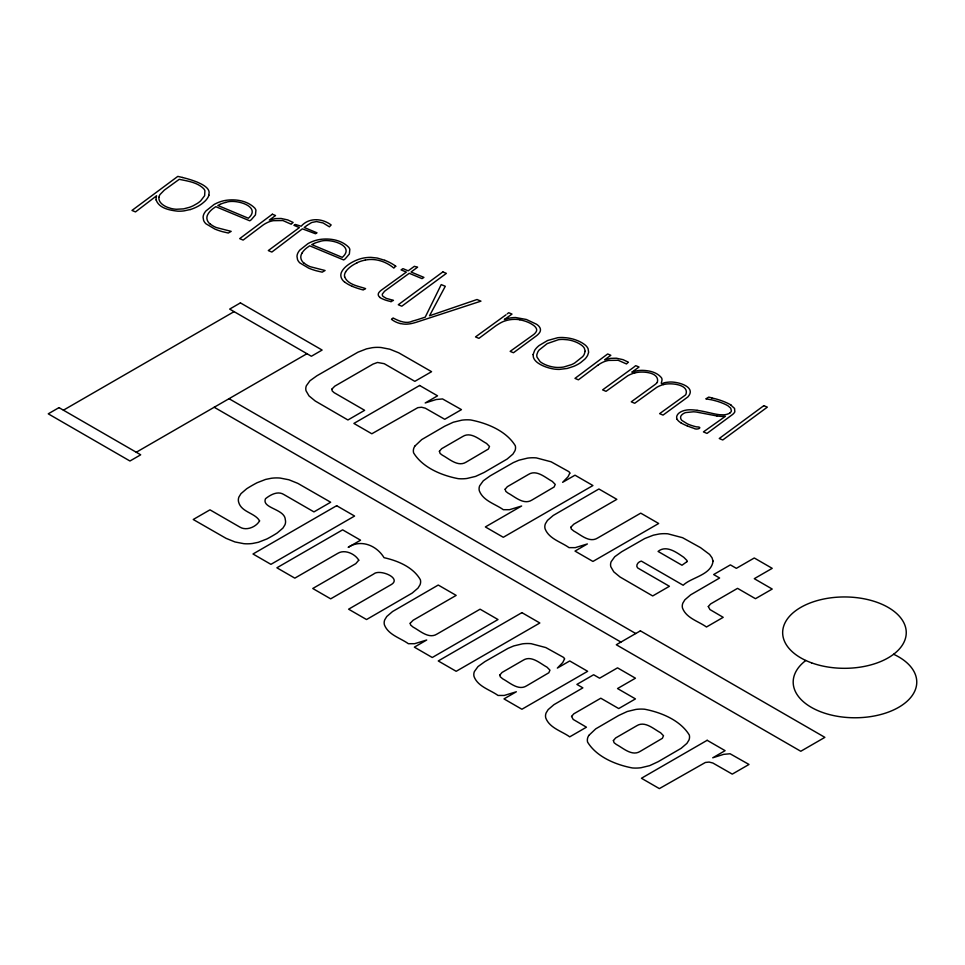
<?xml version="1.0" encoding="UTF-8"?>
<svg xmlns="http://www.w3.org/2000/svg" width="965" height="965" viewBox="0 0 965 965"><rect width="100%" height="100%" fill="white"/><g stroke="black" fill="none" stroke-linecap="round" stroke-linejoin="round"><path stroke-width="1.45" d="M208.838 195.195L209.14 192.3A17.249 9.952 0 0 0 207.005 188.03A28.648 16.538 0 0 0 201.251 184.001L197.68 182.301A77.176 44.559 0 0 0 182.506 177.512M657.322 382.393C660.12 371.983 641.809 370.85 634.765 372.948M633.691 367.255L635.718 365.651L639.023 367.026L632.075 372.044M633.173 367.665L602.594 389.896L606.032 391.332L627.781 375.747A28.154 16.248 0 0 1 634.717 372.888M507.264 313.83L508.7 312.708L512.005 314.095L504.369 319.499L507.18 318.643A19.3 11.134 0 0 1 515.648 317.533L526.395 319.487L536.468 324.216A16.007 9.24 0 0 1 540.014 327.907A13.112 7.575 0 0 1 539.869 332.117A22.714 13.112 0 0 1 536.504 335.76L513.464 352.744L510.147 351.369L533.44 334.71A18.395 10.615 0 0 0 536.323 331.453A9.976 5.754 0 0 0 536.142 328.136A16.2 9.361 0 0 0 532.933 324.928A28.443 16.417 0 0 0 519.785 319.801M306.942 225.436L311.719 222.481L316.544 221.552L323.106 222.963L329.415 226.835L330.307 225.834A27.418 15.826 0 0 1 331.164 224.966C322.286 218.247 309.053 217.258 301.177 226.22L295.29 224.447A25.548 14.752 0 0 1 293.939 225.315L299.379 227.583L268.294 250.574L271.853 252.058L302.383 228.838L315.531 233.759A23.872 13.775 0 0 1 316.99 232.818L304.216 227.487L306.556 225.726M506.022 314.783L475.492 336.93L478.93 338.353L495.793 325.832A96.729 55.849 0 0 1 497.289 324.843L498.567 324.047A34.523 19.927 0 0 1 503.778 321.333L504.864 320.983A19.252 11.122 0 0 1 519.821 319.717M598.336 364.806L578.421 379.824L574.971 378.389L607.66 353.962L610.833 355.289L604.597 359.8L610.785 358.341L616.406 358.22L623.04 359.668L628.42 362.201A30.784 17.78 0 0 0 626.49 363.95L618.179 360.283L608.722 360.415A17.37 10.024 0 0 0 603.788 361.839A31.073 17.937 0 0 0 598.384 364.83M63.413 410.185L234.097 311.635M136.27 452.247L306.954 353.709M220.104 204.387L217.861 205.473L248.367 218.235C262.203 206.257 234.941 198.501 225.714 202.457M314.011 243.53L311.767 244.615L342.273 257.366C356.073 245.387 328.86 237.631 319.62 241.6A24.197 13.968 0 0 0 313.999 243.518M190.189 209.526L184.267 210.84A20.313 11.725 0 0 1 177.644 211.154C169.997 210.31 158.984 208.38 156.161 199.972M663.425 384.625C670.205 382.478 689.83 384.311 685.825 394.589A22.895 13.221 0 0 1 685.029 395.336L659.614 413.659L663.039 415.095L687.309 397.339A48.117 27.78 0 0 0 687.949 396.844C697.249 386.47 676.2 380.922 668.166 382.188A17.949 10.362 0 0 0 664.27 382.755C657.816 385.843 664.439 380.138 660.916 377.11C656.417 372.104 649.228 370.584 642.762 370.367A17.66 10.193 0 0 0 637.286 370.741A37.526 21.664 0 0 0 632.099 372.068M365.265 260.092C375.433 257.957 386.024 261.539 393.853 268.089A28.757 16.598 0 0 1 395.722 266.231M716.886 415.951L696.404 412.043A24.439 14.113 0 0 0 693.425 411.802L685.633 412.574A11.025 6.369 0 0 0 681.978 414.709L681.242 415.541A8.902 5.139 0 0 0 680.602 417.326L680.687 418.255A10.868 6.273 0 0 0 681.893 420.426L687.43 423.888A38.684 22.34 0 0 0 695.017 426.506A26.96 15.561 0 0 0 696.404 426.844C704.088 426.82 697.02 430.752 693.654 428.207A45.705 26.393 0 0 1 691.037 427.362L687.333 425.963M711.784 397.821L708.684 397.122L707.188 398.062A31.338 18.094 0 0 1 705.789 398.859L711.181 399.739A29.999 17.322 0 0 1 712.954 400.125L717.079 401.247A49.565 28.612 0 0 1 723.243 403.467A33.51 19.348 0 0 1 728.068 405.867L730.722 408.195L731.398 410.969A8.034 4.632 0 0 1 730.01 412.863M182.53 177.476L177.813 176.39L131.976 210.442L135.498 211.914L156.583 195.798A41.652 24.041 0 0 0 156.077 199.972M384.854 260.321L377.206 258.029L370.886 257.366A22.955 13.257 0 0 0 359.233 259.151L357.665 259.706A41.748 24.101 0 0 0 346.954 265.701A35.09 20.265 0 0 0 341.948 271.31A20.808 12.014 0 0 0 344.698 282.214M229.031 398.702L635.754 633.523M214.206 407.254L620.929 642.075M730.927 405.131L734.558 408.436L734.835 411.862A16.2 9.348 0 0 1 732.531 414.516L707.019 433.418L703.413 431.91L725.378 416.325L722.158 416.422A21.013 12.135 0 0 1 716.911 415.915M344.698 276.883C347.834 285.145 360.452 286.533 365.59 288.644A31.363 18.106 0 0 0 363.25 289.958A65.753 37.961 0 0 1 352.285 286.364M893.626 654.258A61.796 35.681 0 0 1 903.517 704.173A61.796 35.681 0 0 1 817.138 710.3A61.796 35.681 0 0 1 805.811 660.482M190.238 209.586A37.442 21.616 0 0 0 203.434 202.517A32.798 18.938 0 0 0 208.971 195.22M210.117 223.892A25.717 14.849 0 0 0 216.425 227.583L231.166 231.359L228.295 233.035L222.505 231.672A43.956 25.38 0 0 1 220.864 231.202A50.132 28.938 0 0 1 214.785 229.019L205.967 223.796A19.409 11.206 0 0 1 203.615 220.394L203.108 217.402A23.643 13.655 0 0 1 204.423 213.036A34.463 19.891 0 0 1 205.931 210.949L214.097 204.471A35.633 20.579 0 0 1 219.525 201.999L221.009 201.492A23.244 13.426 0 0 1 227.342 200.153C236.908 199.067 247.764 201.034 254.76 208.066A15.223 8.782 0 0 1 255.93 210.201L255.448 214.893L251.286 219.706A26.948 15.561 0 0 1 249.778 220.816L215.774 206.679L212.951 208.681A29.879 17.249 0 0 0 212.529 209.007A32.243 18.612 0 0 0 208.03 214.061A19.457 11.23 0 0 0 209.936 223.952M220.092 204.375A24.197 13.968 0 0 1 225.677 202.409M304.023 263.023A25.717 14.849 0 0 0 310.32 266.726L325.072 270.502L322.201 272.166L316.411 270.803A43.956 25.38 0 0 1 314.771 270.333A50.132 28.938 0 0 1 308.691 268.149L299.874 262.926A19.409 11.206 0 0 1 297.522 259.537L297.003 256.533A23.643 13.655 0 0 1 298.33 252.167A34.463 19.891 0 0 1 299.826 250.08L307.992 243.602A35.633 20.579 0 0 1 313.432 241.129L314.916 240.635A23.244 13.426 0 0 1 321.248 239.284C330.802 238.21 341.658 240.176 348.655 247.209A15.223 8.782 0 0 1 349.837 249.332L349.354 254.036L345.193 258.849A26.948 15.561 0 0 1 343.685 259.947L309.669 245.81L306.858 247.812A29.879 17.249 0 0 0 306.436 248.15A32.243 18.612 0 0 0 301.936 253.192M303.83 263.095A19.457 11.23 0 0 1 301.973 253.204M344.614 276.883A16.972 9.795 0 0 1 345.663 271.997M345.506 271.961A37.9 21.881 0 0 1 356.978 262.89M356.893 262.83A25.114 14.499 0 0 1 365.265 260.08M384.842 260.333A46.935 27.104 0 0 1 395.746 266.219M352.334 286.328A33.811 19.517 0 0 1 344.843 282.154M390.982 301.707A24.306 14.029 0 0 1 393.443 300.356L386.253 298.366L383.033 296.388A6.441 3.715 0 0 1 382.381 294.048L384.408 291.43A32.653 18.854 0 0 1 385.312 290.682L409.244 273.3L422.043 278.632L423.937 277.389L411.066 272.021L417.592 267.172A24.74 14.282 0 0 1 414.383 266.304L408.195 270.827L402.96 268.644L401.066 269.886L406.362 272.094L381.223 290.248A20.205 11.664 0 0 0 378.919 292.552A8.866 5.115 0 0 0 378.292 295A7.817 4.511 0 0 0 380.017 297.401M391.078 301.538A26.851 15.5 0 0 1 379.824 297.51M400.198 323.552A21.146 12.207 0 0 1 391.621 319.367M391.476 319.427A28.721 16.586 0 0 0 393.057 317.968C397.773 320.392 405.915 324.517 412.525 321.08A91.337 52.737 0 0 0 417.387 319.692L425.215 317.159L441.222 284.591L445.287 286.279L429.522 315.784L477.024 299.512L480.944 301.152L417.459 321.888A55.427 32.002 0 0 1 412.164 323.396L411.042 323.625A21.266 12.28 0 0 1 406.856 324.156A12.195 7.045 0 0 1 403.877 324.071A14.68 8.48 0 0 1 400.27 323.468M657.358 382.393A25.669 14.813 0 0 1 654.921 384.625L631.255 401.838L634.693 403.274L656.791 387.315A26.381 15.235 0 0 1 663.353 384.565M730.01 412.863A7.37 4.258 0 0 1 728.732 413.647L727.079 414.262A10.772 6.224 0 0 1 725.077 414.697A10.06 5.802 0 0 1 723.617 414.854L719.721 414.733A43.546 25.138 0 0 1 713.135 413.575L704.727 411.693A85.161 49.167 0 0 0 697.152 410.342M697.152 410.354A27.092 15.645 0 0 0 691.024 409.811A14.427 8.335 0 0 0 686.537 410.041A13.196 7.611 0 0 0 677.092 419.425M680.88 422.754A14.318 8.263 0 0 1 677.237 419.401M687.345 425.951A46.489 26.839 0 0 1 680.82 422.791M711.712 397.942A54.824 31.652 0 0 1 731.096 405.023M713.051 561.099C711.338 575.164 691.519 577.179 683.172 585.248L641.339 561.099C637.25 561.932 634.451 567.275 639.542 569.036L669.421 586.286L652.69 595.948L620 576.974L613.776 571.835L610.821 566.745A23.486 13.558 0 0 1 611.147 561.714L614.741 556.721L621.617 551.775L644.777 538.518L653.365 535.177L659.131 534.007A23.486 13.558 0 0 1 667.864 533.814L682.593 537.71L700.506 547.638L709.613 554.453L712.037 557.794L713.051 561.099M533.114 354.577L533.319 356.893A20.458 11.809 0 0 0 534.514 359.571A22.062 12.738 0 0 0 538.374 363.262A32.364 18.685 0 0 0 543.934 366.205A34.704 20.036 0 0 0 546.178 367.062L548.47 367.798A30.494 17.611 0 0 0 553.247 368.919A19.312 11.146 0 0 0 559.495 369.402L567.299 368.437L573.692 366.362A38.757 22.376 0 0 0 580.556 362.683L584.887 359.089A33.353 19.252 0 0 0 587.649 355.301L588.638 352.273L588.095 348.763A20.06 11.58 0 0 0 585.224 345.06L584.513 344.505A33.184 19.155 0 0 0 577.601 340.645L574.585 339.535A28.431 16.417 0 0 0 566.395 337.786L562.885 337.509A20.072 11.58 0 0 0 557.661 337.738L547.613 340.5L539.17 345.494A35.09 20.253 0 0 0 534.682 350.295L533.114 354.577M158.948 197.294L158.911 198.501A19.686 11.363 0 0 0 159.297 200.334A18.299 10.567 0 0 0 161.589 203.687A20.747 11.978 0 0 0 167.186 207.185L170.962 208.44A18.335 10.591 0 0 0 176.378 209.26L183.579 208.874L189.393 207.342A33.256 19.204 0 0 0 193.555 205.581L197.306 203.434A40.446 23.353 0 0 0 200.624 200.901L204.64 195.69L204.906 190.78A15.464 8.926 0 0 0 203.627 188.633C197.258 182.301 187.644 181.082 179.237 179.321L164.327 190.129L160.094 194.46A16.116 9.3 0 0 0 159.056 196.703L158.948 197.294M585.176 351.344L584.102 354.625A32.496 18.757 0 0 1 582.667 356.64L574.67 363.021A37.997 21.942 0 0 1 571.594 364.601L563.837 366.99A20.422 11.785 0 0 1 560.375 367.388L558.12 367.46A16.984 9.807 0 0 1 553.777 367.11A24.294 14.029 0 0 1 548.639 365.904L547.65 365.578A27.768 16.031 0 0 1 544.899 364.481A24.523 14.161 0 0 1 540.062 361.598L537.035 357.171A17.925 10.35 0 0 1 536.854 354.565L537.831 351.911A30.892 17.84 0 0 1 539.206 349.945L547.191 343.612L558.446 339.704A17.201 9.927 0 0 1 562.969 339.415L567.529 339.776A23.003 13.281 0 0 1 573.162 341.031L575.779 341.996A28.178 16.272 0 0 1 581.618 345.253A17.117 9.891 0 0 1 584.404 348.341L585.176 351.344M569.832 473.091L568.047 476.746L562.631 482.331L575.007 475.19L592.932 485.54L503.296 537.288L485.359 526.938L521.643 505.998L509.496 509.701L503.296 509.689C495.359 503.983 483.188 500.907 479.34 490.847A23.486 13.558 0 0 1 479.665 485.805L483.272 480.811L490.148 475.878L513.308 462.609L519.025 460.172L527.662 458.098A23.486 13.558 0 0 1 536.383 457.905L551.124 461.801L569.024 471.74L569.832 473.091M564.561 658.866L562.764 662.509L557.348 668.094L569.724 660.953L587.649 671.302L521.908 709.251L503.983 698.901L516.359 691.76L504.213 695.463L498.012 695.451C490.075 689.746 477.904 686.67 474.068 676.61A23.486 13.558 0 0 1 474.382 671.568L477.989 666.586L484.864 661.64L508.024 648.371L513.742 645.935L522.379 643.86A23.486 13.558 0 0 1 531.112 643.679L545.84 647.575L563.741 657.503L564.561 658.866M259.573 520.871C256.195 526.974 246.34 531.16 239.851 527.083L209.972 509.834L193.229 519.496L226.1 538.361L234.99 541.956L243.795 543.669A23.486 13.558 0 0 0 252.528 543.476L258.294 542.306L266.883 538.965A156.921 90.601 0 0 0 277.16 533.03L282.95 528.072L284.989 524.743A23.486 13.558 0 0 0 285.302 519.701C284.916 508.796 261.286 508.35 265.52 498.7C270.502 494.743 277.896 490.546 284.072 494.647L313.951 511.896L330.681 502.234L297.823 483.369L288.921 479.774L280.115 478.061A23.486 13.558 0 0 0 271.394 478.254L265.616 479.424L257.028 482.765A156.921 90.601 0 0 0 246.751 488.7L240.973 493.658L238.934 496.987A23.486 13.558 0 0 0 238.608 502.029C241.226 512.306 255.013 512.789 259.573 520.871M331.827 389.185L332.201 390.909L334.071 392.634L364.649 410.318L347.919 419.98L315.229 401.006L308.993 395.879L306.038 390.789A23.486 13.558 0 0 1 306.363 385.747L309.958 380.765L316.846 375.819L357.931 352.201L366.519 348.86L372.285 347.69A23.486 13.558 0 0 1 381.018 347.509L389.824 349.209L398.714 352.804L431.584 371.682L414.841 381.344L384.215 363.684L377.496 362.466L373.021 364.094L334.771 386.169L331.827 389.185M358.763 560.207L355.783 563.656L312.756 588.493L330.681 598.843L373.708 574.006C379.293 568.771 401.705 577.745 391.633 584.356L348.606 609.192L366.543 619.542L412.224 593.065L418.002 588.107L420.04 584.778A23.486 13.558 0 0 0 420.366 579.736C413.261 567.179 397.785 560.713 384.046 557.686C376.748 545.587 361.019 538.844 348.196 547.336L360.56 540.195L342.635 529.845L276.895 567.794L294.82 578.144L337.859 553.307C344.807 549.061 355.12 553.898 358.763 560.207M410.209 623.257L410.583 624.982L413.153 627.141C419.823 630.615 428.81 639.373 437.048 634.041L480.088 609.192L498.012 619.542L432.272 657.503L414.347 647.153L426.711 640.012L414.564 643.703L408.364 643.703C400.439 637.998 388.268 634.91 384.42 624.85A23.486 13.558 0 0 1 384.745 619.82L386.784 616.49L392.562 611.533L438.255 585.043L456.18 595.393L413.153 620.242L410.209 623.257M439.401 451.294L440.1 453.454L442.332 455.178C449.002 458.652 457.989 467.41 466.24 462.078L488.374 449.051L489.496 446.457L486.553 443.442C479.894 439.968 470.896 431.21 462.657 436.542L441.632 448.701L439.401 451.294M505.129 489.243L505.829 491.402L508.072 493.127C514.743 496.601 523.73 505.37 531.98 500.027L554.115 486.999L555.237 484.418L552.294 481.39C545.623 477.916 536.637 469.159 528.386 474.491L507.373 486.662L505.129 489.243M499.846 675.005L500.22 676.73L502.789 678.89C509.46 682.376 518.446 691.133 526.697 685.789L548.832 672.762L549.954 670.18L547.01 667.165C540.352 663.679 531.353 654.921 523.114 660.265L502.09 672.424L499.846 675.005M570.87 527.204L571.244 528.929L573.813 531.076C580.472 534.562 589.47 543.319 597.709 537.975L640.736 513.139L658.673 523.488L592.932 561.437L575.007 551.087L587.371 543.946L575.224 547.65L569.024 547.638C561.099 541.932 548.928 538.856 545.08 528.796A23.486 13.558 0 0 1 545.406 523.754L547.444 520.424L553.222 515.467L598.903 488.99L616.84 499.339L573.813 524.176L570.87 527.204M571.557 716.416L573.198 719.432L586.455 727.2L569.724 736.85C561.787 731.144 549.616 728.068 545.78 718.008A23.486 13.558 0 0 1 546.094 712.978L548.132 709.637L553.922 704.679L582.872 687.864L576.889 684.414L593.632 674.752L599.603 678.202L617.528 667.852L635.452 678.202L617.528 688.552L635.452 698.901L618.722 708.563L600.797 698.214L573.801 713.823L571.557 716.416M613.39 740.565L614.09 742.724L616.333 744.449C623.004 747.923 631.991 756.681 640.241 751.349L662.376 738.322L663.498 735.728L660.555 732.712C653.896 729.238 644.897 720.481 636.659 725.813L615.634 737.972L613.39 740.565M708.31 606.551L709.95 609.566L723.207 617.335L706.476 626.997C698.539 621.291 686.38 618.215 682.532 608.155A23.486 13.558 0 0 1 682.858 603.113L684.885 599.784L690.675 594.826L719.625 577.999L713.642 574.549L730.384 564.887L736.355 568.337L754.28 557.987L772.217 568.337L754.28 578.686L772.217 589.048L755.474 598.698L737.55 588.348L710.554 603.969L708.31 606.551M414.769 446.18L413.937 447.856A23.486 13.558 0 0 0 413.611 452.887C422.658 467.663 441.632 475.468 458.242 478.664A23.486 13.558 0 0 0 466.964 478.471L475.612 476.396L484.165 472.428L507.144 459.05L512.934 454.093L514.96 450.764A23.486 13.558 0 0 0 515.286 445.721C506.239 430.945 487.265 423.153 470.655 419.956A23.486 13.558 0 0 0 461.921 420.149L453.285 422.224L444.732 426.192L421.753 439.57L414.769 446.18M588.771 735.451L587.926 737.127A23.486 13.558 0 0 0 587.613 742.157C596.659 756.934 615.634 764.738 632.244 767.935A23.486 13.558 0 0 0 640.965 767.742L649.614 765.667L658.166 761.699L681.145 748.321L686.923 743.364L688.962 740.034A23.486 13.558 0 0 0 689.287 734.992C680.241 720.216 661.254 712.423 644.656 709.227A23.486 13.558 0 0 0 635.923 709.42L627.286 711.495L618.722 715.463L595.755 728.84L588.771 735.451M686.899 561.714L681.978 565.237L658.07 551.437C666.381 544.574 676.887 552.68 683.763 557.3L687.056 560.581A5.211 3.004 0 0 1 686.899 561.714M272.371 214.218L239.682 238.645L243.132 240.08L263.047 225.062A31.073 17.937 0 0 1 268.463 222.071A17.37 10.024 0 0 1 273.433 220.671L282.89 220.539L291.201 224.218A30.784 17.78 0 0 1 293.131 222.457L287.751 219.923L281.117 218.476L275.495 218.597L269.307 220.068L275.556 215.545L272.371 214.218M442.863 271.901L398.28 304.747L401.79 306.207L446.385 273.372L442.863 271.901M763.822 405.674L719.239 438.508L722.761 439.98L767.344 407.133L763.822 405.674M58.986 407.628L48.25 413.828L129.949 461.005L140.697 454.805L58.986 407.628M240.418 302.889L229.67 309.09L311.381 356.254L322.117 350.054L240.418 302.889M419.63 385.481L353.89 423.43L371.815 433.78L417.833 407.652L421.572 407.242L425.3 408.183L444.732 419.293L461.463 409.63L442.537 398.931L436.144 399.534L425.191 402.972L437.555 395.831L419.63 385.481M336.652 505.696L252.999 553.994L270.924 564.344L354.589 516.046L336.652 505.696M521.908 612.642L438.255 660.953L456.18 671.302L539.845 622.992L521.908 612.642M640.386 630.845L616.297 644.753L800.781 751.265L824.87 737.356L640.386 630.845M707.164 740.3L641.436 778.26L659.36 788.61L705.379 762.471L709.118 762.073L712.846 763.013L732.266 774.123L748.997 764.461L730.083 753.762L723.678 754.353L712.725 757.802L725.101 750.661L707.164 740.3M811.577 662.846A61.796 35.681 0 0 0 906.207 633.969A61.796 35.681 0 0 0 815.582 601.086A61.796 35.681 0 0 0 811.577 662.846"/></g></svg>
